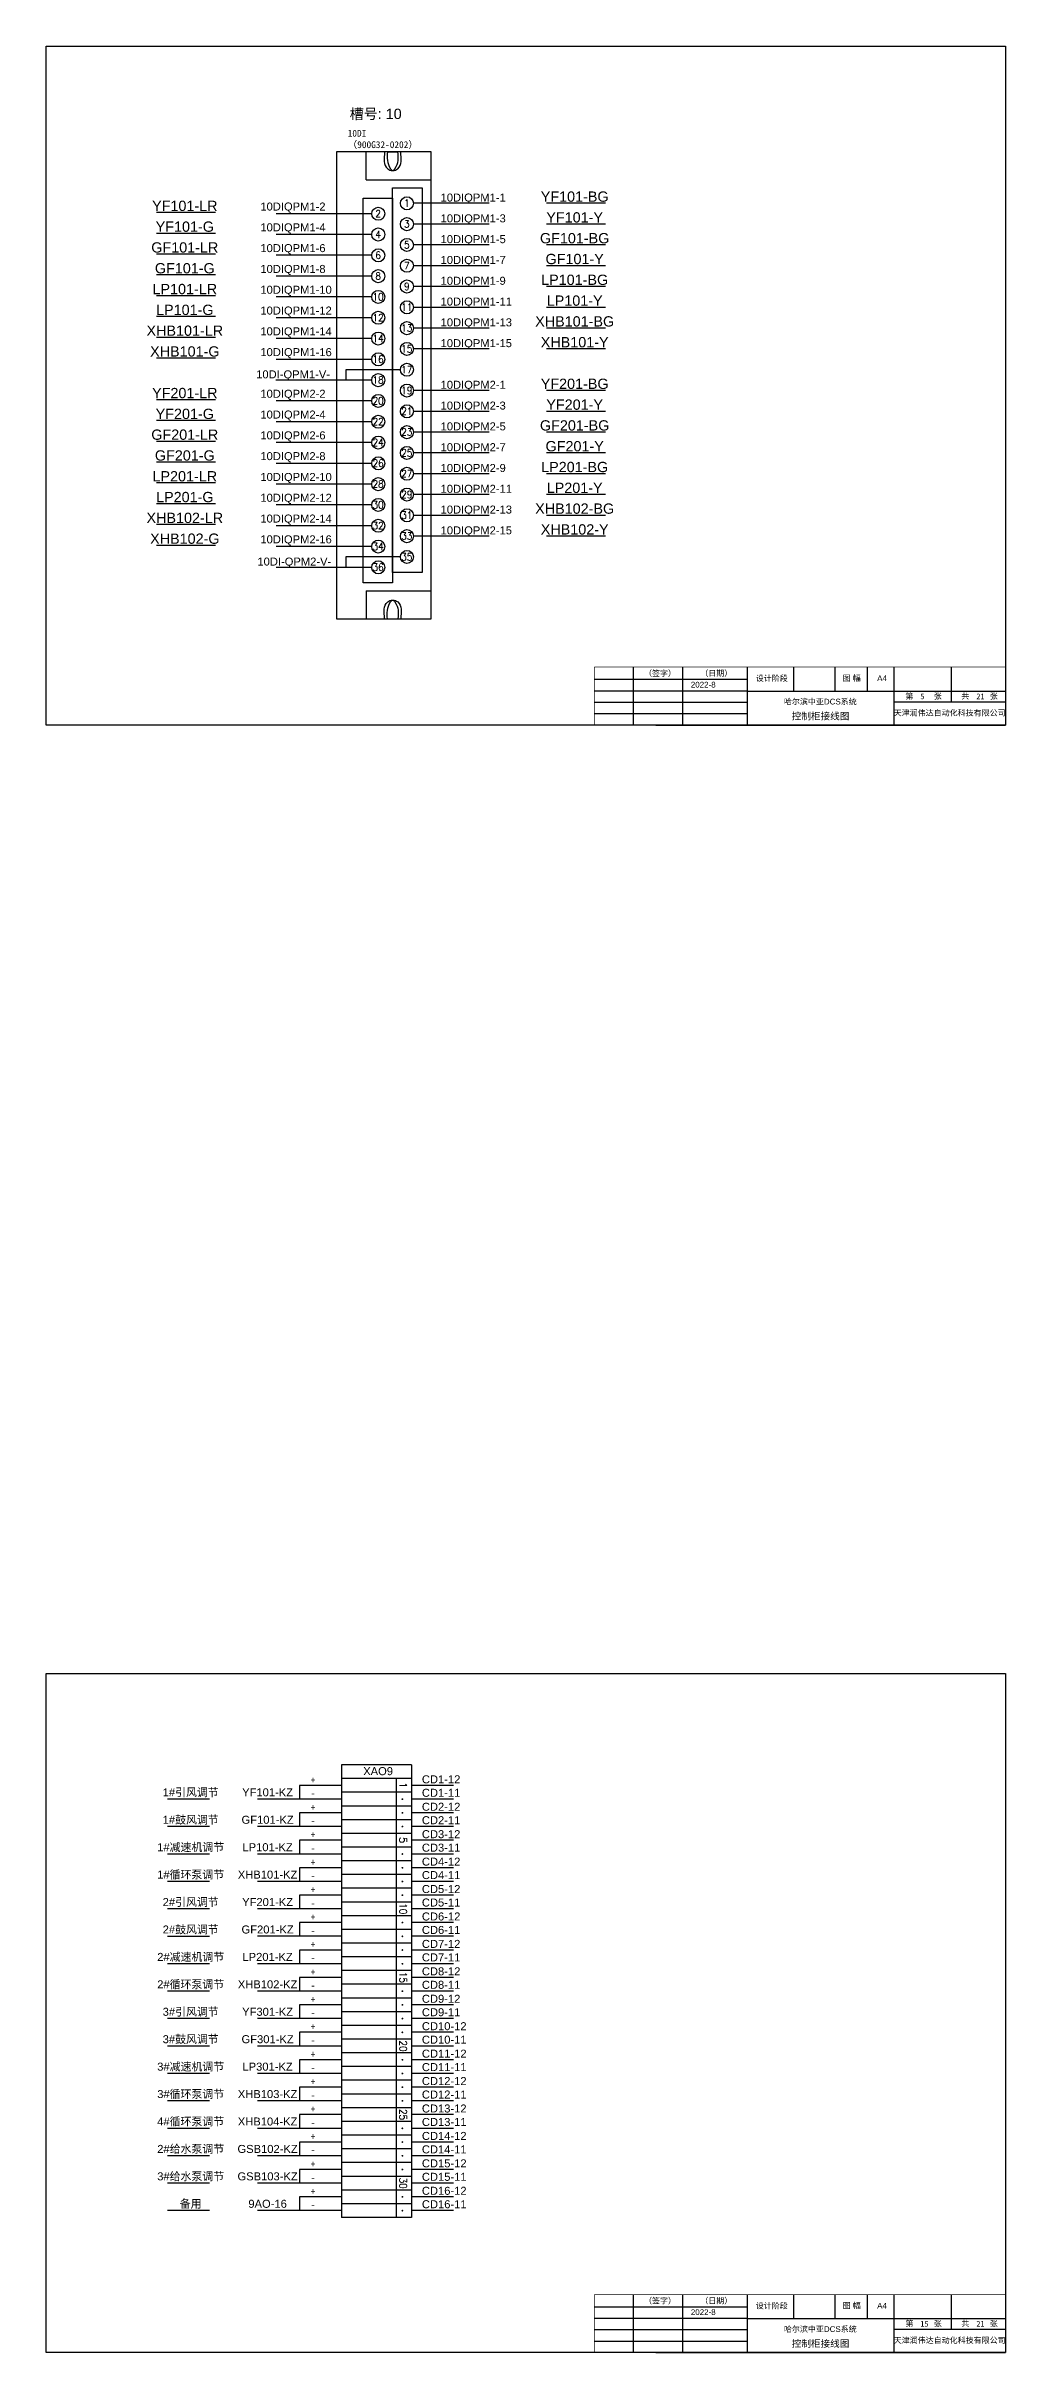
# Model space of a CAD drawing. Extents: x -156069 to -122631, y 9787 to 31117.
# Drawn here: x -136578 to -132376, y 13351 to 23442 of the extents above; entities that cross this region are included whole.
import ezdxf
from ezdxf.enums import TextEntityAlignment as Align

# ---------------------------------------------------------------- set-up
doc = ezdxf.new("R2010")
doc.units = 0
doc.layers.get('0').update_dxf_attribs({"linetype": 'CONTINUOUS'})
doc.layers.add('1', color=143, linetype='CONTINUOUS')
doc.layers.add('TEXT', color=3, linetype='CONTINUOUS')
doc.styles.add('Arial', font='arial.ttf')
doc.styles.add('ROMAND', font='romand')
doc.styles.get("Standard").update_dxf_attribs({"font": ''})
doc.styles.get('Standard').set_extended_font_data('SimSun')

msp = doc.modelspace()

# ---------------------------------------------------------------- linework, layer by layer
at = {"color": 1}
for p, q in [((-135177.22252, 22858.05085), (-135177.22252, 22979.76869)), ((-135083.73553, 22979.76869), (-135037.84797, 22979.76869)), ((-135177.22252, 22858.05085), (-134892.19217, 22858.05085)), ((-135177.22252, 21058.99499), (-134892.19217, 21058.99499)), ((-135177.22252, 21058.99499), (-135177.22252, 20937.27715)), ((-135083.73553, 20937.27715), (-135037.84797, 20937.27715)), ((-135284.32738, 15923.51787), (-135284.32738, 13943.51783)), ((-134978.26365, 15923.51787), (-135284.32738, 15923.51787)), ((-134978.26365, 15863.51783), (-135284.32738, 15863.51783)), ((-135045.59921, 15863.51783), (-135045.59921, 13943.51783)), ((-134978.26365, 15923.51787), (-134978.26365, 13943.51783)), ((-134978.26365, 15863.51785), (-134978.26365, 15803.47633)), ((-134978.26365, 15803.51783), (-135284.32738, 15803.51783)), ((-134978.26365, 15743.51783), (-135284.32738, 15743.51783)), ((-134978.26365, 15683.51783), (-135284.32738, 15683.51783)), ((-134978.26365, 15623.51783), (-135284.32738, 15623.51783)), ((-134978.26365, 15563.51783), (-135284.32738, 15563.51783)), ((-134978.26365, 15503.51783), (-135284.32738, 15503.51783)), ((-134978.26365, 15443.51783), (-135284.32738, 15443.51783)), ((-134978.26365, 15383.51783), (-135284.32738, 15383.51783)), ((-134978.26365, 15323.51783), (-135284.32738, 15323.51783)), ((-134978.26365, 15263.51783), (-135284.32738, 15263.51783)), ((-134978.26365, 15203.51783), (-135284.32738, 15203.51783)), ((-134978.26365, 15143.51783), (-135284.32738, 15143.51783)), ((-134978.26365, 15083.51783), (-135284.32738, 15083.51783)), ((-134978.26365, 15023.51783), (-135284.32738, 15023.51783)), ((-134978.26365, 14963.51783), (-135284.32738, 14963.51783)), ((-134978.26365, 14903.51783), (-135284.32738, 14903.51783)), ((-134978.26365, 14843.51783), (-135284.32738, 14843.51783)), ((-134978.26365, 14783.51783), (-135284.32738, 14783.51783)), ((-134978.26365, 14723.51783), (-135284.32738, 14723.51783)), ((-134978.26365, 14663.51783), (-135284.32738, 14663.51783)), ((-134978.26365, 14603.51783), (-135284.32738, 14603.51783)), ((-134978.26365, 14543.51783), (-135284.32738, 14543.51783)), ((-134978.26365, 14483.51783), (-135284.32738, 14483.51783)), ((-134978.26365, 14423.51783), (-135284.32738, 14423.51783)), ((-134978.26365, 14423.51783), (-135284.32738, 14423.51783)), ((-134978.26365, 14363.51783), (-135284.32738, 14363.51783)), ((-134978.26365, 14303.51783), (-135284.32738, 14303.51783)), ((-134978.26365, 14243.51783), (-135284.32738, 14243.51783)), ((-134978.26365, 14183.51783), (-135284.32738, 14183.51783)), ((-134978.26365, 14123.51783), (-135284.32738, 14123.51783)), ((-134978.26365, 14063.51783), (-135284.32738, 14063.51783)), ((-134978.26365, 14003.51783), (-135284.32738, 14003.51783)), ((-134978.26365, 13943.51783), (-135284.32738, 13943.51783))]:
    msp.add_line(p, q, dxfattribs=at)
at = {"color": 0}
for p, q in [((-135836.35912, 22714.30939), (-136094.39136, 22714.30939)), ((-134129.73855, 22754.76585), (-134387.7708, 22754.76585)), ((-135836.35912, 22623.30939), (-136094.39136, 22623.30939)), ((-134129.73855, 22663.76585), (-134387.7708, 22663.76585)), ((-135836.35912, 22532.30939), (-136094.39136, 22532.30939)), ((-134129.73855, 22572.76585), (-134387.7708, 22572.76585)), ((-135836.35912, 22441.30939), (-136094.39136, 22441.30939)), ((-134129.73855, 22481.76585), (-134387.7708, 22481.76585)), ((-135836.35912, 22350.30939), (-136094.39136, 22350.30939)), ((-134129.73855, 22390.76585), (-134387.7708, 22390.76585)), ((-135836.35912, 22259.30939), (-136094.39136, 22259.30939)), ((-134129.73855, 22299.76585), (-134387.7708, 22299.76585)), ((-134129.73855, 22208.76585), (-134387.7708, 22208.76585)), ((-135836.35912, 22168.30939), (-136094.39136, 22168.30939)), ((-134129.73855, 22117.76585), (-134387.7708, 22117.76585)), ((-135836.35912, 22077.30939), (-136094.39136, 22077.30939)), ((-134129.73855, 21935.76585), (-134387.7708, 21935.76585)), ((-135836.35912, 21895.30939), (-136094.39136, 21895.30939)), ((-135836.35912, 21804.30939), (-136094.39136, 21804.30939)), ((-134129.73855, 21844.76585), (-134387.7708, 21844.76585)), ((-135836.35912, 21713.30939), (-136094.39136, 21713.30939)), ((-134129.73855, 21753.76585), (-134387.7708, 21753.76585)), ((-135836.35912, 21622.30939), (-136094.39136, 21622.30939)), ((-134129.73855, 21662.76585), (-134387.7708, 21662.76585)), ((-135836.35912, 21531.30939), (-136094.39136, 21531.30939)), ((-134129.73855, 21571.76585), (-134387.7708, 21571.76585)), ((-135836.35912, 21440.30939), (-136094.39136, 21440.30939)), ((-134129.73855, 21480.76585), (-134387.7708, 21480.76585)), ((-135836.35912, 21349.30939), (-136094.39136, 21349.30939)), ((-134129.73855, 21389.76585), (-134387.7708, 21389.76585)), ((-134129.73855, 21298.76585), (-134387.7708, 21298.76585)), ((-135836.35912, 21258.30939), (-136094.39136, 21258.30939)), ((-134794.55003, 15833.49709), (-134978.26365, 15833.49709)), ((-134794.55003, 15773.49709), (-134978.26365, 15773.49709)), ((-134794.55003, 15713.49709), (-134978.26365, 15713.49709)), ((-134794.55003, 15653.49709), (-134978.26365, 15653.49709)), ((-134794.55003, 15593.49709), (-134978.26365, 15593.49709)), ((-134794.55003, 15533.49709), (-134978.26365, 15533.49709)), ((-134794.55003, 15473.49709), (-134978.26365, 15473.49709)), ((-134794.55003, 15413.49709), (-134978.26365, 15413.49709)), ((-134794.55003, 15353.49709), (-134978.26365, 15353.49709)), ((-134794.55003, 15293.49709), (-134978.26365, 15293.49709)), ((-134794.55003, 15233.49709), (-134978.26365, 15233.49709)), ((-134794.55003, 15173.49709), (-134978.26365, 15173.49709)), ((-134794.55003, 15113.49709), (-134978.26365, 15113.49709)), ((-134794.55003, 15053.49709), (-134978.26365, 15053.49709)), ((-134794.55003, 14993.49709), (-134978.26365, 14993.49709)), ((-134794.55003, 14933.49709), (-134978.26365, 14933.49709)), ((-134794.55003, 14873.49709), (-134978.26365, 14873.49709)), ((-134794.55003, 14813.49709), (-134978.26365, 14813.49709)), ((-134794.55003, 14753.49709), (-134978.26365, 14753.49709)), ((-134794.55003, 14693.49709), (-134978.26365, 14693.49709)), ((-134794.55003, 14633.49709), (-134978.26365, 14633.49709)), ((-134794.55003, 14573.49709), (-134978.26365, 14573.49709)), ((-134794.55003, 14513.49709), (-134978.26365, 14513.49709)), ((-134794.55003, 14453.49709), (-134978.26365, 14453.49709)), ((-134794.55003, 14393.49709), (-134978.26365, 14393.49709)), ((-134794.55003, 14333.49709), (-134978.26365, 14333.49709)), ((-134794.55003, 14273.49709), (-134978.26365, 14273.49709)), ((-134794.55003, 14213.49709), (-134978.26365, 14213.49709)), ((-134794.55003, 14153.49709), (-134978.26365, 14153.49709)), ((-134794.55003, 14093.49709), (-134978.26365, 14093.49709)), ((-134794.55003, 14033.49709), (-134978.26365, 14033.49709)), ((-134794.55003, 13973.49709), (-134978.26365, 13973.49709))]:
    msp.add_line(p, q, dxfattribs=at)
for p, q in [((-135026.72236, 22026.76585), (-135265.37726, 22026.76585)), ((-135265.37726, 22026.76585), (-135265.37726, 21981.26585)), ((-135026.72236, 21207.76585), (-135265.37726, 21207.76585)), ((-135265.37726, 21207.76585), (-135265.37726, 21162.26585)), ((-135862.28228, 15773.43479), (-136045.99589, 15773.43479)), ((-135468.04099, 15773.51783), (-135651.7546, 15773.51783)), ((-135284.32738, 15833.51784), (-135468.04099, 15833.51784)), ((-135468.04099, 15833.51784), (-135468.04099, 15773.51783)), ((-135284.32738, 15773.51783), (-135468.04099, 15773.51783)), ((-135862.28228, 15653.43477), (-136045.99589, 15653.43477)), ((-135468.04099, 15653.51781), (-135651.7546, 15653.51781)), ((-135284.32738, 15713.51782), (-135468.04099, 15713.51782)), ((-135468.04099, 15713.51782), (-135468.04099, 15653.51781)), ((-135284.32738, 15653.51781), (-135468.04099, 15653.51781)), ((-135284.32738, 15593.51782), (-135468.04099, 15593.51782)), ((-135468.04099, 15593.51782), (-135468.04099, 15533.51781)), ((-135862.28228, 15533.43477), (-136045.99589, 15533.43477)), ((-135468.04099, 15533.51781), (-135651.7546, 15533.51781)), ((-135284.32738, 15533.51781), (-135468.04099, 15533.51781)), ((-135284.32738, 15473.51782), (-135468.04099, 15473.51782)), ((-135468.04099, 15473.51782), (-135468.04099, 15413.51781)), ((-135862.28228, 15413.43477), (-136045.99589, 15413.43477)), ((-135468.04099, 15413.51781), (-135651.7546, 15413.51781)), ((-135284.32738, 15413.51781), (-135468.04099, 15413.51781)), ((-135284.32738, 15353.51782), (-135468.04099, 15353.51782)), ((-135468.04099, 15353.51782), (-135468.04099, 15293.51781)), ((-135862.28228, 15293.43477), (-136045.99589, 15293.43477)), ((-135468.04099, 15293.51781), (-135651.7546, 15293.51781)), ((-135284.32738, 15293.51781), (-135468.04099, 15293.51781)), ((-135862.28228, 15173.43477), (-136045.99589, 15173.43477)), ((-135468.04099, 15173.51781), (-135651.7546, 15173.51781)), ((-135284.32738, 15233.51782), (-135468.04099, 15233.51782)), ((-135468.04099, 15233.51782), (-135468.04099, 15173.51781)), ((-135284.32738, 15173.51781), (-135468.04099, 15173.51781)), ((-135862.28228, 15053.43477), (-136045.99589, 15053.43477)), ((-135468.04099, 15053.51781), (-135651.7546, 15053.51781)), ((-135284.32738, 15113.51782), (-135468.04099, 15113.51782)), ((-135468.04099, 15113.51782), (-135468.04099, 15053.51781)), ((-135284.32738, 15053.51781), (-135468.04099, 15053.51781)), ((-135284.32738, 14993.51782), (-135468.04099, 14993.51782)), ((-135468.04099, 14993.51782), (-135468.04099, 14933.51781)), ((-135862.28228, 14933.43477), (-136045.99589, 14933.43477)), ((-135468.04099, 14933.51781), (-135651.7546, 14933.51781)), ((-135284.32738, 14933.51781), (-135468.04099, 14933.51781)), ((-135284.32738, 14873.51782), (-135468.04099, 14873.51782)), ((-135468.04099, 14873.51782), (-135468.04099, 14813.51781)), ((-135862.28228, 14813.43477), (-136045.99589, 14813.43477)), ((-135468.04099, 14813.51781), (-135651.7546, 14813.51781)), ((-135284.32738, 14813.51781), (-135468.04099, 14813.51781)), ((-135284.32738, 14753.51782), (-135468.04099, 14753.51782)), ((-135468.04099, 14753.51782), (-135468.04099, 14693.51781)), ((-135862.28228, 14693.43475), (-136045.99589, 14693.43475)), ((-135468.04099, 14693.51781), (-135651.7546, 14693.51781)), ((-135284.32738, 14693.51781), (-135468.04099, 14693.51781)), ((-135284.32738, 14633.51782), (-135468.04099, 14633.51782)), ((-135468.04099, 14633.51782), (-135468.04099, 14573.51781)), ((-135862.28228, 14573.43475), (-136045.99589, 14573.43475)), ((-135468.04099, 14573.51781), (-135651.7546, 14573.51781)), ((-135284.32738, 14573.51781), (-135468.04099, 14573.51781)), ((-135862.28228, 14453.43475), (-136045.99589, 14453.43475)), ((-135468.04099, 14453.51781), (-135651.7546, 14453.51781)), ((-135284.32738, 14513.51782), (-135468.04099, 14513.51782)), ((-135468.04099, 14513.51782), (-135468.04099, 14453.51781)), ((-135284.32738, 14453.51781), (-135468.04099, 14453.51781)), ((-135862.28228, 14333.43475), (-136045.99589, 14333.43475)), ((-135468.04099, 14333.51781), (-135651.7546, 14333.51781)), ((-135284.32738, 14393.51782), (-135468.04099, 14393.51782)), ((-135468.04099, 14393.51782), (-135468.04099, 14333.51781)), ((-135284.32738, 14333.51781), (-135468.04099, 14333.51781)), ((-135284.32738, 14273.51782), (-135468.04099, 14273.51782)), ((-135468.04099, 14273.51782), (-135468.04099, 14213.51781)), ((-135862.28228, 14213.43475), (-136045.99589, 14213.43475)), ((-135468.04099, 14213.51781), (-135651.7546, 14213.51781)), ((-135284.32738, 14213.51781), (-135468.04099, 14213.51781)), ((-135284.32738, 14153.51782), (-135468.04099, 14153.51782)), ((-135468.04099, 14153.51782), (-135468.04099, 14093.51781)), ((-135862.28228, 14093.43475), (-136045.99589, 14093.43475)), ((-135468.04099, 14093.51781), (-135651.7546, 14093.51781)), ((-135284.32738, 14093.51781), (-135468.04099, 14093.51781)), ((-135284.32738, 14033.51782), (-135468.04099, 14033.51782)), ((-135468.04099, 14033.51782), (-135468.04099, 13973.51781)), ((-135862.28228, 13973.43475), (-136045.99589, 13973.43475)), ((-135468.04099, 13973.51781), (-135651.7546, 13973.51781)), ((-135284.32738, 13973.51781), (-135468.04099, 13973.51781))]:
    msp.add_line(p, q)
at = {"color": 1}
for points in [[(-134892.19217, 22979.76869), (-135307.12199, 22979.76869), (-135307.12199, 20937.27715), (-134892.19217, 20937.27715)], [(-135060.79175, 22822.36585), (-134931.60065, 22822.36585), (-134931.60065, 21140.16585), (-135060.79175, 21140.16585)], [(-135189.98285, 22776.86585), (-135060.79175, 22776.86585), (-135060.79175, 21094.66585), (-135189.98285, 21094.66585)]]:
    msp.add_lwpolyline(points, close=True, dxfattribs=at)
for centre in [(-135123.67475, 22709.26585), (-134998.12236, 22754.76585), (-135123.67475, 22618.26585), (-134998.12236, 22663.76585), (-135123.67475, 22527.26585), (-134998.12236, 22572.76585), (-134998.12236, 22481.76585), (-135123.67475, 22436.26585), (-134998.12236, 22390.76585), (-135123.67475, 22345.26585), (-134998.12236, 22299.76585), (-135123.67475, 22254.26585), (-134998.12236, 22208.76585), (-135123.67475, 22163.26585), (-135123.67475, 22072.26585), (-134998.12236, 22117.76585), (-135123.67475, 21981.26585), (-134998.12236, 22026.76585), (-135123.67475, 21890.26585), (-134998.12236, 21935.76585), (-135123.67475, 21799.26585), (-134998.12236, 21844.76585), (-135123.67475, 21708.26585), (-134998.12236, 21753.76585), (-135123.67475, 21617.26585), (-134998.12236, 21662.76585), (-134998.12236, 21571.76585), (-135123.67475, 21526.26585), (-134998.12236, 21480.76585), (-135123.67475, 21435.26585), (-134998.12236, 21389.76585), (-135123.67475, 21344.26585), (-134998.12236, 21298.76585), (-135123.67475, 21253.26585), (-134998.12236, 21207.76585), (-135123.67475, 21162.26585)]:
    msp.add_circle(centre, 28.6, dxfattribs=at)
for points in [[(-135096.08553, 22979.76869), (-135082.4897, 22906.24966), (-135060.79175, 22898.16256), (-135038.58095, 22906.24966), (-135025.49797, 22979.76869)], [(-135083.73553, 22979.76869), (-135070.1397, 22906.24966), (-135060.79175, 22898.16256), (-135050.93095, 22906.24966), (-135037.84797, 22979.76869)], [(-135096.08553, 20937.27715), (-135082.4897, 21010.79618), (-135060.79175, 21018.88327), (-135038.58095, 21010.79618), (-135025.49797, 20937.27715)], [(-135083.73553, 20937.27715), (-135070.1397, 21010.79618), (-135060.79175, 21018.88327), (-135050.93095, 21010.79618), (-135037.84797, 20937.27715)]]:
    msp.add_spline(points, degree=3, dxfattribs=at)
at = {"layer": '1'}
for p, q in [((-136577.81989, 23442.43891), (-132377.81992, 23442.43891)), ((-136577.81989, 20472.4389), (-136577.81989, 23442.43891)), ((-132377.81992, 23442.43891), (-132377.81992, 20472.4389)), ((-134008.6695, 20725.91275), (-134008.6695, 20471.61424)), ((-133792.29824, 20725.91275), (-133792.29824, 20471.61424)), ((-133508.87846, 20725.91275), (-133508.87846, 20471.61424)), ((-133305.38044, 20725.91275), (-133305.38044, 20621.00561)), ((-133124.75265, 20725.91275), (-133124.75265, 20621.00561)), ((-132983.98171, 20725.91275), (-132983.98171, 20621.00561)), ((-132867.36675, 20725.91275), (-132867.36675, 20471.61424)), ((-132616.15892, 20725.91275), (-132616.15892, 20573.14749)), ((-134177.81997, 20672.4389), (-133508.87846, 20672.4389)), ((-134177.81997, 20622.4389), (-133508.87846, 20622.4389)), ((-133508.87846, 20621.00561), (-132763.35565, 20621.00561)), ((-132764.62026, 20621.00561), (-132377.81992, 20621.00561)), ((-134177.81997, 20572.4389), (-133508.87846, 20572.4389)), ((-134177.81997, 20522.4389), (-133508.87846, 20522.4389)), ((-132377.81992, 20573.14749), (-132867.36675, 20573.14749)), ((-132377.81992, 20472.4389), (-136577.81989, 20472.4389)), ((-133909.24487, 20472.4389), (-134177.81997, 20472.43891)), ((-133909.24487, 20472.4389), (-132377.81992, 20472.4389)), ((-136577.81989, 16322.76884), (-132377.81992, 16322.76884)), ((-136577.81989, 13352.76884), (-136577.81989, 16322.76884)), ((-132377.81992, 16322.76884), (-132377.81992, 13352.76884)), ((-134177.81997, 13552.76884), (-133508.87846, 13552.76884)), ((-134008.6695, 13606.24269), (-134008.6695, 13351.94418)), ((-133792.29824, 13606.24269), (-133792.29824, 13351.94418)), ((-133508.87846, 13606.24269), (-133508.87846, 13351.94418)), ((-133305.38044, 13606.24269), (-133305.38044, 13501.33555)), ((-133124.75265, 13606.24269), (-133124.75265, 13501.33555)), ((-132983.98171, 13606.24269), (-132983.98171, 13501.33555)), ((-132867.36675, 13606.24269), (-132867.36675, 13351.94418)), ((-132616.15892, 13606.24269), (-132616.15892, 13453.47743)), ((-134177.81997, 13502.76884), (-133508.87846, 13502.76884)), ((-134177.81997, 13452.76884), (-133508.87846, 13452.76884)), ((-133508.87846, 13501.33555), (-132763.35565, 13501.33555)), ((-132377.81992, 13453.47743), (-132867.36675, 13453.47743)), ((-132764.62026, 13501.33555), (-132377.81992, 13501.33555)), ((-132377.81992, 13352.76884), (-136577.81989, 13352.76884)), ((-134177.81997, 13402.76884), (-133508.87846, 13402.76884)), ((-133909.24487, 13352.76884), (-134177.81997, 13352.76885)), ((-133909.24487, 13352.76884), (-132377.81992, 13352.76884))]:
    msp.add_line(p, q, dxfattribs=at)
at = {"layer": '1', "const_width": 3}
for points in [[(-134177.81997, 20725.91275), (-132377.81992, 20725.91275)], [(-134177.81997, 20472.43891), (-134177.81997, 20725.91275)], [(-134177.81997, 13606.24269), (-132377.81992, 13606.24269)], [(-134177.81997, 13352.76885), (-134177.81997, 13606.24269)]]:
    msp.add_lwpolyline(points, dxfattribs=at)
at = {"layer": 'TEXT', "color": 0}
for p, q in [((-135152.27475, 22709.26585), (-135571.09267, 22709.26585)), ((-134637.61236, 22754.76585), (-134969.52236, 22754.76585)), ((-135152.27475, 22618.26585), (-135571.09267, 22618.26585)), ((-134637.61236, 22663.76585), (-134969.52236, 22663.76585)), ((-135152.27475, 22527.26585), (-135571.09267, 22527.26585)), ((-134637.61236, 22572.76585), (-134969.52236, 22572.76585)), ((-135152.27475, 22436.26585), (-135571.09267, 22436.26585)), ((-134637.61236, 22481.76585), (-134969.52236, 22481.76585)), ((-135152.27475, 22345.26585), (-135571.09267, 22345.26585)), ((-134637.61236, 22390.76585), (-134969.52236, 22390.76585)), ((-135152.27475, 22254.26585), (-135571.09267, 22254.26585)), ((-134637.61236, 22299.76585), (-134969.52236, 22299.76585)), ((-134637.61236, 22208.76585), (-134969.52236, 22208.76585)), ((-135152.27475, 22163.26585), (-135571.09267, 22163.26585)), ((-134637.61236, 22117.76585), (-134969.52236, 22117.76585)), ((-135152.27475, 22072.26585), (-135571.09267, 22072.26585)), ((-135152.27475, 21981.26585), (-135571.95229, 21981.26585)), ((-134637.61236, 21935.76585), (-134969.52236, 21935.76585)), ((-135152.27475, 21890.26585), (-135571.09267, 21890.26585)), ((-135152.27475, 21799.26585), (-135571.09267, 21799.26585)), ((-134637.61236, 21844.76585), (-134969.52236, 21844.76585)), ((-135152.27475, 21708.26585), (-135571.09267, 21708.26585)), ((-134637.61236, 21753.76585), (-134969.52236, 21753.76585)), ((-135152.27475, 21617.26585), (-135571.09267, 21617.26585)), ((-134637.61236, 21662.76585), (-134969.52236, 21662.76585)), ((-135152.27475, 21526.26585), (-135571.09267, 21526.26585)), ((-134637.61236, 21571.76585), (-134969.52236, 21571.76585)), ((-135152.27475, 21435.26585), (-135571.09267, 21435.26585)), ((-134637.61236, 21480.76585), (-134969.52236, 21480.76585)), ((-135152.27475, 21344.26585), (-135571.09267, 21344.26585)), ((-134637.61236, 21389.76585), (-134969.52236, 21389.76585)), ((-134637.61236, 21298.76585), (-134969.52236, 21298.76585)), ((-135152.27475, 21253.26585), (-135571.09267, 21253.26585)), ((-135152.27475, 21162.26585), (-135571.09267, 21162.26585))]:
    msp.add_line(p, q, dxfattribs=at)
at = {"layer": 'TEXT', "const_width": 3.9501}
for points in [[(-135018.19908, 15775.49288, 1), (-135018.19908, 15771.54278, 1)], [(-135018.19908, 15715.49288, 1), (-135018.19908, 15711.54278, 1)], [(-135018.19908, 15655.49288, 1), (-135018.19908, 15651.54278, 1)], [(-135018.19908, 15535.49288, 1), (-135018.19908, 15531.54278, 1)], [(-135018.19908, 15475.49288, 1), (-135018.19908, 15471.54278, 1)], [(-135018.19908, 15415.49288, 1), (-135018.19908, 15411.54278, 1)], [(-135018.19908, 15355.49288, 1), (-135018.19908, 15351.54278, 1)], [(-135018.19908, 15235.49288, 1), (-135018.19908, 15231.54278, 1)], [(-135018.19908, 15175.49288, 1), (-135018.19908, 15171.54278, 1)], [(-135018.19908, 15115.49288, 1), (-135018.19908, 15111.54278, 1)], [(-135018.19908, 15055.49288, 1), (-135018.19908, 15051.54278, 1)], [(-135018.19908, 14935.49288, 1), (-135018.19908, 14931.54278, 1)], [(-135018.19908, 14875.49288, 1), (-135018.19908, 14871.54278, 1)], [(-135018.19908, 14815.49288, 1), (-135018.19908, 14811.54278, 1)], [(-135018.19908, 14755.49288, 1), (-135018.19908, 14751.54278, 1)], [(-135018.19908, 14635.49288, 1), (-135018.19908, 14631.54278, 1)], [(-135018.19908, 14575.49288, 1), (-135018.19908, 14571.54278, 1)], [(-135018.19908, 14515.49288, 1), (-135018.19908, 14511.54278, 1)], [(-135018.19908, 14455.49288, 1), (-135018.19908, 14451.54278, 1)], [(-135018.19908, 14335.49288, 1), (-135018.19908, 14331.54278, 1)], [(-135018.19908, 14275.49288, 1), (-135018.19908, 14271.54278, 1)], [(-135018.19908, 14215.49288, 1), (-135018.19908, 14211.54278, 1)], [(-135018.19908, 14155.49288, 1), (-135018.19908, 14151.54278, 1)], [(-135018.19908, 14035.49288, 1), (-135018.19908, 14031.54278, 1)], [(-135018.19908, 13975.49288, 1), (-135018.19908, 13971.54278, 1)]]:
    msp.add_lwpolyline(points, format="xyb", close=True, dxfattribs=at)

# ---------------------------------------------------------------- texts
at = {"layer": '1', "style": 'Arial'}
for s, p in [('（签字）', (-133960.42242, 20686.51098)), ('（日期）', (-133713.98534, 20686.51098)), ('设计阶段', (-133471.20558, 20664.54634)), ('图 幅', (-133090.94473, 20665.68982)), ('A4', (-132939.82124, 20664.59432)), ('2022-8', (-133755.56282, 20636.59557)), ('（签字）', (-133960.42242, 13566.84092)), ('2022-8', (-133755.56282, 13516.9255)), ('（日期）', (-133713.98534, 13566.84092)), ('设计阶段', (-133471.20558, 13544.87627)), ('图 幅', (-133090.94473, 13546.01976)), ('A4', (-132939.82124, 13544.92425))]:
    msp.add_text(s, height=25, dxfattribs=at).set_placement(p)
for s, height, p in [('哈尔滨中亚DCS系统', 25, (-133188.66803, 20574.98287)), ('控制柜接线图', 30, (-133187.66051, 20511.51151)), ('天津润伟达自动化科技有限公司', 25, (-132622.47208, 20525.95642)), ('哈尔滨中亚DCS系统', 25, (-133188.66803, 13455.31281)), ('天津润伟达自动化科技有限公司', 25, (-132622.47208, 13406.28636)), ('控制柜接线图', 30, (-133187.66051, 13391.84145))]:
    msp.add_text(s, height=height, dxfattribs=at).set_placement(p, align=Align.MIDDLE_CENTER)
at = {"layer": '1'}
for s, p in [('第     张', (-132816.34367, 20586.49009)), ('5', (-132750.78479, 20585.43501)), ('共     张', (-132571.16018, 20586.49009)), ('21', (-132505.6013, 20585.43501)), ('第     张', (-132816.34367, 13466.82003)), ('15', (-132750.78479, 13465.76494)), ('共     张', (-132571.16018, 13466.82003)), ('21', (-132505.6013, 13465.76494))]:
    msp.add_text(s, height=25, dxfattribs=at).set_placement(p)
at = {"layer": 'TEXT', "color": 0, "style": 'Arial'}
for s, height, p in [('YF101-BG', 45, (-134264.00951, 22784.26232)), ('YF101-LR', 45, (-135970.63007, 22743.80587)), ('YF101-Y', 45, (-134264.00951, 22693.26232)), ('YF101-G', 45, (-135970.63007, 22652.80587)), ('GF101-BG', 45, (-134264.00951, 22602.26232)), ('GF101-LR', 45, (-135970.63007, 22561.80587)), ('GF101-Y', 45, (-134264.00951, 22511.26232)), ('LP101-LR', 45, (-135970.63007, 22379.80587)), ('GF101-G', 45, (-135970.63007, 22470.80587)), ('LP101-BG', 45, (-134264.00951, 22420.26232)), ('LP101-G', 45, (-135970.63007, 22288.80587)), ('LP101-Y', 45, (-134264.00951, 22329.26232)), ('XHB101-LR', 45, (-135970.63007, 22197.80587)), ('XHB101-BG', 45, (-134264.00951, 22238.26232)), ('XHB101-G', 45, (-135970.63007, 22106.80587)), ('XHB101-Y', 45, (-134264.00951, 22147.26232)), ('YF201-LR', 45, (-135970.63007, 21924.80587)), ('YF201-BG', 45, (-134264.00951, 21965.26232)), ('YF201-G', 45, (-135970.63007, 21833.80587)), ('GF201-BG', 45, (-134264.00951, 21783.26232)), ('YF201-Y', 45, (-134264.00951, 21874.26232)), ('GF201-LR', 45, (-135970.63007, 21742.80587)), ('GF201-Y', 45, (-134264.00951, 21692.26232)), ('GF201-G', 45, (-135970.63007, 21651.80587)), ('LP201-BG', 45, (-134264.00951, 21601.26232)), ('LP201-LR', 45, (-135970.63007, 21560.80587)), ('LP201-Y', 45, (-134264.00951, 21510.26232)), ('XHB102-LR', 45, (-135970.63007, 21378.80587)), ('LP201-G', 45, (-135970.63007, 21469.80587)), ('XHB102-BG', 45, (-134264.00951, 21419.26232)), ('XHB102-G', 45, (-135970.63007, 21287.80587)), ('XHB102-Y', 45, (-134264.00951, 21328.26232)), ('1#引风调节', 35, (-135944.85719, 15803.43494)), ('YF101-KZ', 35, (-135608.23406, 15803.43494)), ('1#鼓风调节', 35, (-135944.85719, 15683.43492)), ('GF101-KZ', 35, (-135608.23406, 15683.43494)), ('1#减速机调节', 35, (-135944.85719, 15563.43492)), ('LP101-KZ', 35, (-135608.23406, 15563.43494)), ('1#循环泵调节', 35, (-135944.85719, 15443.43492)), ('XHB101-KZ', 35, (-135608.23406, 15443.43494)), ('2#引风调节', 35, (-135944.85719, 15323.43492)), ('YF201-KZ', 35, (-135608.23406, 15323.43494)), ('2#鼓风调节', 35, (-135944.85719, 15203.4349)), ('GF201-KZ', 35, (-135608.23406, 15203.43496)), ('2#减速机调节', 35, (-135944.85719, 15083.4349)), ('LP201-KZ', 35, (-135608.23406, 15083.43494)), ('2#循环泵调节', 35, (-135944.85719, 14963.4349)), ('XHB102-KZ', 35, (-135608.23406, 14963.43494)), ('3#引风调节', 35, (-135944.85719, 14843.43492)), ('YF301-KZ', 35, (-135608.23406, 14843.43494)), ('3#鼓风调节', 35, (-135944.85719, 14723.4349)), ('GF301-KZ', 35, (-135608.23406, 14723.43491)), ('3#减速机调节', 35, (-135944.85719, 14603.4349)), ('LP301-KZ', 35, (-135608.23406, 14603.43491)), ('3#循环泵调节', 35, (-135944.85719, 14483.4349)), ('XHB103-KZ', 35, (-135608.23406, 14483.43491)), ('4#循环泵调节', 35, (-135944.85719, 14363.43492)), ('XHB104-KZ', 35, (-135608.23406, 14363.43493)), ('2#给水泵调节', 35, (-135944.85719, 14243.4349)), ('GSB102-KZ', 35, (-135608.23406, 14243.43491)), ('3#给水泵调节', 35, (-135944.85719, 14123.4349)), ('GSB103-KZ', 35, (-135608.23406, 14123.43491)), ('备用', 35, (-135944.85719, 14003.4349)), ('9AO-16', 35, (-135608.23406, 14003.43491))]:
    msp.add_text(s, height=height, dxfattribs=at).set_placement(p, align=Align.MIDDLE_CENTER)
for s, p in [('10DIQPM1-2', (-135639.8544, 22723.23851)), ('10DIQPM1-1', (-134850.93499, 22762.53035)), ('10DIQPM1-3', (-134850.93499, 22671.53035)), ('10DIQPM1-4', (-135639.8544, 22632.23851)), ('10DIQPM1-5', (-134850.93499, 22580.53035)), ('10DIQPM1-6', (-135639.8544, 22541.23851)), ('10DIQPM1-7', (-134850.93499, 22489.53035)), ('10DIQPM1-8', (-135639.8544, 22450.23851)), ('10DIQPM1-9', (-134850.93499, 22398.53035)), ('10DIQPM1-10', (-135639.8544, 22359.23851)), ('10DIQPM1-12', (-135639.8544, 22268.23851)), ('10DIQPM1-11', (-134850.93499, 22307.53035)), ('10DIQPM1-14', (-135639.8544, 22177.23851)), ('10DIQPM1-13', (-134850.93499, 22216.53035)), ('10DIQPM1-16', (-135639.8544, 22086.23851)), ('10DIQPM1-15', (-134850.93499, 22125.53035)), ('10DI-QPM1-V-', (-135658.2071, 21989.03035)), ('10DIQPM2-2', (-135639.8544, 21904.23851)), ('10DIQPM2-1', (-134850.93499, 21943.53035)), ('10DIQPM2-4', (-135639.8544, 21813.23851)), ('10DIQPM2-3', (-134850.93499, 21852.53035)), ('10DIQPM2-5', (-134850.93499, 21761.53035)), ('10DIQPM2-6', (-135639.8544, 21722.23851)), ('10DIQPM2-7', (-134850.93499, 21670.53035)), ('10DIQPM2-8', (-135639.8544, 21631.23851)), ('10DIQPM2-9', (-134850.93499, 21579.53035)), ('10DIQPM2-10', (-135639.8544, 21540.23851)), ('10DIQPM2-11', (-134850.93499, 21488.53035)), ('10DIQPM2-12', (-135639.8544, 21449.23851)), ('10DIQPM2-14', (-135639.8544, 21358.23851)), ('10DIQPM2-13', (-134850.93499, 21397.53035)), ('10DIQPM2-16', (-135639.8544, 21267.23851)), ('10DIQPM2-15', (-134850.93499, 21306.53035)), ('10DI-QPM2-V-', (-135652.80881, 21170.03035)), ('CD1-12', (-134932.86887, 15842.80953)), ('CD1-11', (-134932.86887, 15783.90552)), ('CD2-12', (-134932.86887, 15722.80953)), ('CD2-11', (-134932.86887, 15663.90552)), ('CD3-12', (-134932.86887, 15602.80953)), ('CD3-11', (-134932.86887, 15543.90552)), ('CD4-12', (-134932.86887, 15482.80953)), ('CD4-11', (-134932.86887, 15423.90552)), ('CD5-12', (-134932.86887, 15362.80953)), ('CD5-11', (-134932.86887, 15303.90552)), ('CD6-12', (-134932.86887, 15242.80953)), ('CD6-11', (-134932.86887, 15183.90552)), ('CD7-12', (-134932.86887, 15122.80953)), ('CD7-11', (-134932.86887, 15063.90552)), ('CD8-12', (-134932.86887, 15002.80953)), ('CD8-11', (-134932.86887, 14943.90552)), ('CD9-12', (-134932.86887, 14882.80953)), ('CD9-11', (-134932.86887, 14823.90552)), ('CD10-12', (-134932.86887, 14762.80953)), ('CD10-11', (-134932.86887, 14703.90552)), ('CD11-12', (-134932.86887, 14642.80953)), ('CD11-11', (-134932.86887, 14583.90552)), ('CD12-12', (-134932.86887, 14522.80953)), ('CD12-11', (-134932.86887, 14463.90552)), ('CD13-12', (-134932.86887, 14402.80953)), ('CD13-11', (-134932.86887, 14343.90552)), ('CD14-12', (-134932.86887, 14282.80953)), ('CD14-11', (-134932.86887, 14223.90552)), ('CD15-12', (-134932.86887, 14162.80953)), ('CD15-11', (-134932.86887, 14103.90552)), ('CD16-12', (-134932.86887, 14042.80953)), ('CD16-11', (-134932.86887, 13983.90552))]:
    msp.add_text(s, height=35, dxfattribs=at).set_placement(p)
at = {"layer": 'TEXT', "style": 'ROMAND', "width": 0.9}
for s, p in [('2', (-135124.26734, 22693.92971)), ('1', (-134998.71495, 22739.42971)), ('4', (-135124.26734, 22602.92971)), ('3', (-134998.71495, 22648.42971)), ('6', (-135124.26734, 22511.92971)), ('5', (-134998.71495, 22557.42971)), ('8', (-135124.26734, 22420.92971)), ('7', (-134998.71495, 22466.42971)), ('9', (-134998.71495, 22375.42971)), ('10', (-135124.26734, 22329.92971)), ('11', (-134998.71495, 22284.42971)), ('12', (-135124.26734, 22238.92971)), ('13', (-134998.71495, 22193.42971)), ('14', (-135124.26734, 22147.92971)), ('15', (-134998.71495, 22102.42971)), ('16', (-135124.26734, 22056.92971)), ('17', (-134998.71495, 22011.42971)), ('20', (-135124.26734, 21874.92971)), ('18', (-135124.26734, 21965.92971)), ('19', (-134998.71495, 21920.42971)), ('22', (-135124.26734, 21783.92971)), ('21', (-134998.71495, 21829.42971)), ('24', (-135124.26734, 21692.92971)), ('23', (-134998.71495, 21738.42971)), ('26', (-135124.26734, 21601.92971)), ('25', (-134998.71495, 21647.42971)), ('28', (-135124.26734, 21510.92971)), ('27', (-134998.71495, 21556.42971)), ('29', (-134998.71495, 21465.42971)), ('30', (-135124.26734, 21419.92971)), ('31', (-134998.71495, 21374.42971)), ('32', (-135124.26734, 21328.92971)), ('33', (-134998.71495, 21283.42971)), ('34', (-135124.26734, 21237.92971)), ('35', (-134998.71495, 21192.42971)), ('36', (-135124.26734, 21146.92971))]:
    msp.add_text(s, height=31.61186, dxfattribs=at).set_placement(p, align=Align.CENTER)
at = {"layer": 'TEXT'}
for s, p in [('+', (-135419.8624, 15842.80953)), ('+', (-135419.8624, 15722.80953)), ('-', (-135419.8624, 15783.90552)), ('-', (-135419.8624, 15663.90552)), ('+', (-135419.8624, 15602.80953)), ('-', (-135419.8624, 15543.90552)), ('+', (-135419.8624, 15482.80953)), ('+', (-135419.8624, 15362.80953)), ('-', (-135419.8624, 15423.90552)), ('+', (-135419.8624, 15242.80953)), ('-', (-135419.8624, 15303.90552)), ('+', (-135419.8624, 15122.80953)), ('-', (-135419.8624, 15183.90552)), ('-', (-135419.8624, 15063.90552)), ('+', (-135419.8624, 15002.80953)), ('-', (-135419.8624, 14943.90552)), ('+', (-135419.8624, 14882.80953)), ('-', (-135419.8624, 14823.90552)), ('+', (-135419.8624, 14762.80953)), ('+', (-135419.8624, 14642.80953)), ('-', (-135419.8624, 14703.90552)), ('+', (-135419.8624, 14522.80953)), ('-', (-135419.8624, 14583.90552)), ('-', (-135419.8624, 14463.90552)), ('+', (-135419.8624, 14402.80953)), ('-', (-135419.8624, 14343.90552)), ('+', (-135419.8624, 14282.80953)), ('-', (-135419.8624, 14223.90552)), ('+', (-135419.8624, 14162.80953)), ('+', (-135419.8624, 14042.80953)), ('-', (-135419.8624, 14103.90552)), ('-', (-135419.8624, 13983.90552))]:
    msp.add_text(s, height=30, dxfattribs=at).set_placement(p)
at = {"layer": 'TEXT', "style": 'Arial'}
msp.add_text('XAO9', height=35, dxfattribs=at).set_placement((-135124.46791, 15878.51348), align=Align.CENTER)
at = {"layer": 'TEXT', "style": 'ROMAND'}
for s, p in [('1', (-135030.70115, 15834.41728)), ('5', (-135030.70115, 15594.2512))]:
    msp.add_text(s, height=31.6008, rotation=270, dxfattribs=at).set_placement(p, align=Align.CENTER)
at = {"layer": 'TEXT', "style": 'ROMAND', "width": 0.9}
for s, p in [('10', (-135030.70115, 15294.0436)), ('15', (-135030.70115, 14993.836)), ('20', (-135030.70115, 14693.6284)), ('25', (-135030.70115, 14393.836)), ('30', (-135030.70115, 14093.6284))]:
    msp.add_text(s, height=31.6008, rotation=270, dxfattribs=at).set_placement(p, align=Align.CENTER)
at = {"layer": 'TEXT', "attachment_point": 1, "style": 'Arial'}
for s, insert, char_height, width in [('{\\fSimSun|b0|i0|c134|p2;槽号}: 10', (-135248.83389, 23168.6486), 45, 503.7787992), ('{\\fSimSun|b0|i0|c134|p2;10DI（900G32-0202）}', (-135257.67698, 23076.15599), 29.9, 233.0692)]:
    msp.add_mtext(s, dxfattribs=dict(at, insert=insert, char_height=char_height, width=width))

doc.saveas('drawing.dxf')
